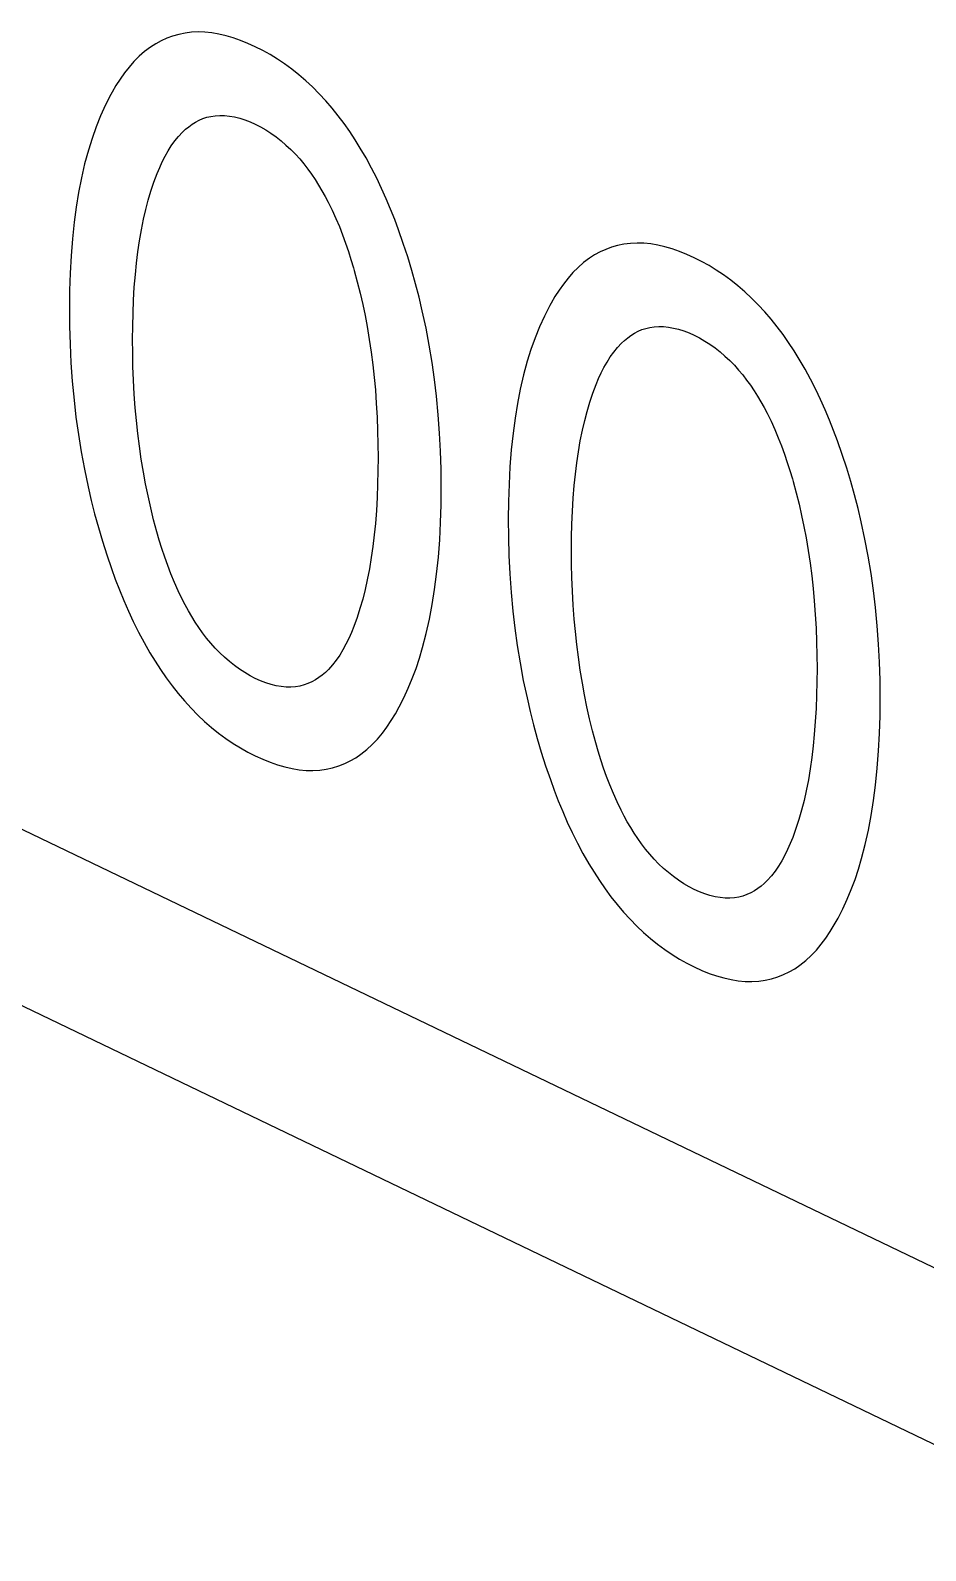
# Model space of a CAD drawing. Extents: x 0 to 420, y 0 to 297.
# Drawn here: x 196.41 to 198.229, y 119.62 to 122.707 of the extents above; entities that cross this region are included whole.
import ezdxf

# ---------------------------------------------------------------- set-up
doc = ezdxf.new("R2010")
doc.units = 0
doc.header["$LTSCALE"] = 23.1
doc.layers.add('40000_ISO', color=7, linetype='CONTINUOUS')

msp = doc.modelspace()

# ---------------------------------------------------------------- linework, layer by layer
at = {"layer": '40000_ISO', "color": 7, "linetype": 'CONTINUOUS'}
for p, q in [((151.239, 142.7894), (204.6505, 117.1157)), ((151.4456, 142.3318), (204.8571, 116.6581)), ((196.6758, 122.6859), (196.6648, 122.6798)), ((196.6872, 122.6911), (196.6758, 122.6859)), ((196.6992, 122.6955), (196.6872, 122.6911)), ((196.7116, 122.6991), (196.6992, 122.6955)), ((196.7244, 122.7017), (196.7116, 122.6991)), ((196.7376, 122.7033), (196.7244, 122.7017)), ((196.7512, 122.7039), (196.7376, 122.7033)), ((196.7649, 122.7034), (196.7512, 122.7039)), ((196.7789, 122.702), (196.7649, 122.7034)), ((196.7932, 122.6995), (196.7789, 122.702)), ((196.8077, 122.6962), (196.7932, 122.6995)), ((196.8225, 122.6919), (196.8077, 122.6962)), ((196.8373, 122.6867), (196.8225, 122.6919)), ((196.8522, 122.6807), (196.8373, 122.6867)), ((196.6312, 122.6545), (196.6207, 122.644)), ((196.6424, 122.6642), (196.6312, 122.6545)), ((196.6543, 122.6731), (196.6424, 122.6642)), ((196.6648, 122.6798), (196.6543, 122.6731)), ((196.8672, 122.6739), (196.8522, 122.6807)), ((196.8822, 122.6663), (196.8672, 122.6739)), ((196.8972, 122.658), (196.8822, 122.6663)), ((196.9121, 122.6488), (196.8972, 122.658)), ((196.6107, 122.6327), (196.6014, 122.6207)), ((196.6207, 122.644), (196.6107, 122.6327)), ((196.9268, 122.639), (196.9121, 122.6488)), ((196.9414, 122.6283), (196.9268, 122.639)), ((196.9557, 122.617), (196.9414, 122.6283)), ((196.5841, 122.5951), (196.5762, 122.5816)), ((196.5925, 122.6082), (196.5841, 122.5951)), ((196.6014, 122.6207), (196.5925, 122.6082)), ((196.9698, 122.605), (196.9557, 122.617)), ((196.9835, 122.5922), (196.9698, 122.605)), ((196.9971, 122.5785), (196.9835, 122.5922)), ((196.5736, 122.5768), (196.5627, 122.5557)), ((196.5762, 122.5816), (196.5736, 122.5768)), ((197.0104, 122.5642), (196.9971, 122.5785)), ((197.0232, 122.5493), (197.0104, 122.5642)), ((196.5528, 122.5338), (196.5437, 122.5112)), ((196.5627, 122.5557), (196.5528, 122.5338)), ((196.7608, 122.528), (196.7688, 122.5306)), ((196.7688, 122.5306), (196.7771, 122.5326)), ((196.7771, 122.5326), (196.7858, 122.5339)), ((196.7858, 122.5339), (196.7952, 122.5345)), ((196.7952, 122.5345), (196.8049, 122.5342)), ((196.8049, 122.5342), (196.8149, 122.5331)), ((196.8149, 122.5331), (196.8251, 122.5313)), ((196.8251, 122.5313), (196.8355, 122.5287)), ((197.0356, 122.5338), (197.0232, 122.5493)), ((197.0475, 122.5179), (197.0356, 122.5338)), ((196.5437, 122.5112), (196.5355, 122.4879)), ((196.7112, 122.4919), (196.7194, 122.5006)), ((196.7194, 122.5006), (196.7255, 122.5063)), ((196.7255, 122.5063), (196.7319, 122.5116)), ((196.7319, 122.5116), (196.7387, 122.5164)), ((196.7387, 122.5164), (196.7457, 122.5208)), ((196.7457, 122.5208), (196.7531, 122.5247)), ((196.7531, 122.5247), (196.7608, 122.528)), ((196.8355, 122.5287), (196.846, 122.5254)), ((196.846, 122.5254), (196.8566, 122.5213)), ((196.8566, 122.5213), (196.8672, 122.5165)), ((196.8672, 122.5165), (196.8779, 122.5111)), ((196.8779, 122.5111), (196.8885, 122.5049)), ((196.8885, 122.5049), (196.899, 122.4982)), ((197.059, 122.5017), (197.0475, 122.5179)), ((197.07, 122.4851), (197.059, 122.5017)), ((196.5355, 122.4879), (196.528, 122.464)), ((196.69, 122.4623), (196.6965, 122.4727)), ((196.6965, 122.4727), (196.7036, 122.4826)), ((196.7036, 122.4826), (196.7112, 122.4919)), ((196.899, 122.4982), (196.9093, 122.4908)), ((196.9093, 122.4908), (196.9195, 122.4828)), ((196.9195, 122.4828), (196.9295, 122.4743)), ((196.9295, 122.4743), (196.9392, 122.4652)), ((197.0805, 122.4682), (197.07, 122.4851)), ((197.0923, 122.448), (197.0805, 122.4682)), ((196.528, 122.464), (196.5204, 122.4361)), ((196.6729, 122.4285), (196.6782, 122.4401)), ((196.6782, 122.4401), (196.6839, 122.4514)), ((196.6839, 122.4514), (196.69, 122.4623)), ((196.9392, 122.4652), (196.9486, 122.4557)), ((196.9486, 122.4557), (196.9573, 122.446)), ((196.9573, 122.446), (196.9656, 122.436)), ((197.1034, 122.4275), (197.0923, 122.448)), ((196.5138, 122.4074), (196.508, 122.3782)), ((196.5204, 122.4361), (196.5138, 122.4074)), ((196.6612, 122.3989), (196.6679, 122.4166)), ((196.6679, 122.4166), (196.6729, 122.4285)), ((196.9656, 122.436), (196.9736, 122.4256)), ((196.9736, 122.4256), (196.9813, 122.415)), ((196.9813, 122.415), (196.9887, 122.404)), ((197.1139, 122.4068), (197.1034, 122.4275)), ((197.1238, 122.386), (197.1139, 122.4068)), ((196.508, 122.3782), (196.5032, 122.3483)), ((196.6496, 122.3621), (196.6551, 122.3807)), ((196.6551, 122.3807), (196.6612, 122.3989)), ((196.9887, 122.404), (196.9958, 122.3928)), ((196.9958, 122.3928), (197.0025, 122.3815)), ((197.0025, 122.3815), (197.0089, 122.37)), ((197.1332, 122.3651), (197.1238, 122.386)), ((196.5032, 122.3483), (196.4991, 122.3179)), ((196.6446, 122.3432), (196.6496, 122.3621)), ((197.0089, 122.37), (197.015, 122.3585)), ((197.015, 122.3585), (197.0232, 122.3419)), ((197.142, 122.3441), (197.1332, 122.3651)), ((196.4991, 122.3179), (196.4955, 122.2839)), ((196.6357, 122.302), (196.6401, 122.3238)), ((196.6401, 122.3238), (196.6446, 122.3432)), ((197.0232, 122.3419), (197.0308, 122.3253)), ((197.0308, 122.3253), (197.0379, 122.3086)), ((197.1503, 122.323), (197.142, 122.3441)), ((197.1582, 122.3019), (197.1503, 122.323)), ((196.4955, 122.2839), (196.4928, 122.2494)), ((196.6319, 122.2799), (196.6357, 122.302)), ((197.0379, 122.3086), (197.0445, 122.2919)), ((197.0445, 122.2919), (197.0506, 122.2752)), ((197.1678, 122.2744), (197.1582, 122.3019)), ((196.6258, 122.2346), (196.6286, 122.2574)), ((196.6286, 122.2574), (196.6319, 122.2799)), ((197.0506, 122.2752), (197.0562, 122.2584)), ((197.0562, 122.2584), (197.0615, 122.2417)), ((197.1768, 122.247), (197.1678, 122.2744)), ((197.5674, 122.2573), (197.5564, 122.2512)), ((197.5789, 122.2625), (197.5674, 122.2573)), ((197.5908, 122.2669), (197.5789, 122.2625)), ((197.6032, 122.2705), (197.5908, 122.2669)), ((197.616, 122.2731), (197.6032, 122.2705)), ((197.6293, 122.2747), (197.616, 122.2731)), ((197.6429, 122.2753), (197.6293, 122.2747)), ((197.6566, 122.2748), (197.6429, 122.2753)), ((197.6706, 122.2734), (197.6566, 122.2748)), ((197.6849, 122.2709), (197.6706, 122.2734)), ((197.6994, 122.2676), (197.6849, 122.2709)), ((197.7141, 122.2633), (197.6994, 122.2676)), ((197.729, 122.2581), (197.7141, 122.2633)), ((197.7439, 122.2521), (197.729, 122.2581)), ((197.7589, 122.2453), (197.7439, 122.2521)), ((196.4928, 122.2494), (196.4909, 122.2144)), ((196.6235, 122.2115), (196.6258, 122.2346)), ((197.0615, 122.2417), (197.0665, 122.225)), ((197.0665, 122.225), (197.0681, 122.2194)), ((197.1852, 122.2196), (197.1768, 122.247)), ((197.5229, 122.2259), (197.5123, 122.2154)), ((197.5341, 122.2356), (197.5229, 122.2259)), ((197.5459, 122.2445), (197.5341, 122.2356)), ((197.5564, 122.2512), (197.5459, 122.2445)), ((197.7739, 122.2377), (197.7589, 122.2453)), ((197.7889, 122.2294), (197.7739, 122.2377)), ((197.8037, 122.2202), (197.7889, 122.2294)), ((196.4909, 122.2144), (196.4898, 122.1791)), ((196.6214, 122.1856), (196.6235, 122.2115)), ((197.0681, 122.2194), (197.0744, 122.1964)), ((197.0744, 122.1964), (197.0801, 122.1736)), ((197.1928, 122.1923), (197.1852, 122.2196)), ((197.1999, 122.1651), (197.1928, 122.1923)), ((197.493, 122.1921), (197.4842, 122.1796)), ((197.5024, 122.2041), (197.493, 122.1921)), ((197.5123, 122.2154), (197.5024, 122.2041)), ((197.8185, 122.2104), (197.8037, 122.2202)), ((197.833, 122.1997), (197.8185, 122.2104)), ((197.8474, 122.1884), (197.833, 122.1997)), ((196.4898, 122.1791), (196.4894, 122.1433)), ((196.6188, 122.1331), (196.6198, 122.1595)), ((196.6198, 122.1595), (196.6214, 122.1856)), ((197.0801, 122.1736), (197.0853, 122.1508)), ((197.2064, 122.1379), (197.1999, 122.1651)), ((197.4758, 122.1665), (197.4679, 122.153)), ((197.4842, 122.1796), (197.4758, 122.1665)), ((197.8614, 122.1764), (197.8474, 122.1884)), ((197.8751, 122.1636), (197.8614, 122.1764)), ((197.8888, 122.1499), (197.8751, 122.1636)), ((196.4894, 122.1433), (196.4898, 122.1066)), ((196.6181, 122.1064), (196.6188, 122.1331)), ((197.0853, 122.1508), (197.09, 122.1281)), ((197.214, 122.1027), (197.2064, 122.1379)), ((197.4652, 122.1482), (197.4544, 122.1271)), ((197.4679, 122.153), (197.4652, 122.1482)), ((197.902, 122.1356), (197.8888, 122.1499)), ((197.9148, 122.1207), (197.902, 122.1356)), ((196.4898, 122.1066), (196.4908, 122.0696)), ((196.6179, 122.0796), (196.6181, 122.1064)), ((197.09, 122.1281), (197.0943, 122.1055)), ((197.0943, 122.1055), (197.0987, 122.0795)), ((197.2206, 122.0677), (197.214, 122.1027)), ((197.4445, 122.1052), (197.4354, 122.0826)), ((197.4544, 122.1271), (197.4445, 122.1052)), ((197.6447, 122.0961), (197.6524, 122.0994)), ((197.6524, 122.0994), (197.6605, 122.102)), ((197.6605, 122.102), (197.6688, 122.104)), ((197.6688, 122.104), (197.6775, 122.1053)), ((197.6775, 122.1053), (197.6869, 122.1059)), ((197.6869, 122.1059), (197.6966, 122.1056)), ((197.6966, 122.1056), (197.7065, 122.1045)), ((197.7065, 122.1045), (197.7167, 122.1027)), ((197.7167, 122.1027), (197.7271, 122.1001)), ((197.7271, 122.1001), (197.7376, 122.0968)), ((197.9272, 122.1052), (197.9148, 122.1207)), ((197.9392, 122.0893), (197.9272, 122.1052)), ((196.4908, 122.0696), (196.4927, 122.0322)), ((196.6181, 122.0521), (196.6179, 122.0796)), ((197.0987, 122.0795), (197.1025, 122.0537)), ((197.2264, 122.0329), (197.2206, 122.0677)), ((197.4354, 122.0826), (197.4271, 122.0594)), ((197.6028, 122.0633), (197.611, 122.072)), ((197.611, 122.072), (197.6171, 122.0777)), ((197.6171, 122.0777), (197.6236, 122.083)), ((197.6236, 122.083), (197.6303, 122.0878)), ((197.6303, 122.0878), (197.6374, 122.0922)), ((197.6374, 122.0922), (197.6447, 122.0961)), ((197.7376, 122.0968), (197.7482, 122.0927)), ((197.7482, 122.0927), (197.7589, 122.0879)), ((197.7589, 122.0879), (197.7695, 122.0825)), ((197.7695, 122.0825), (197.7801, 122.0763)), ((197.7801, 122.0763), (197.7906, 122.0696)), ((197.7906, 122.0696), (197.801, 122.0622)), ((197.9506, 122.0731), (197.9392, 122.0893)), ((197.9616, 122.0565), (197.9506, 122.0731)), ((196.6187, 122.0245), (196.6181, 122.0521)), ((197.1025, 122.0537), (197.1058, 122.028)), ((197.4271, 122.0594), (197.4197, 122.0354)), ((197.5816, 122.0337), (197.5882, 122.0441)), ((197.5882, 122.0441), (197.5952, 122.054)), ((197.5952, 122.054), (197.6028, 122.0633)), ((197.801, 122.0622), (197.8112, 122.0542)), ((197.8112, 122.0542), (197.8212, 122.0457)), ((197.8212, 122.0457), (197.8309, 122.0366)), ((197.8309, 122.0366), (197.8403, 122.0271)), ((197.9721, 122.0396), (197.9616, 122.0565)), ((197.984, 122.0194), (197.9721, 122.0396)), ((196.4927, 122.0322), (196.4954, 121.9945)), ((196.6198, 121.9967), (196.6187, 122.0245)), ((197.1058, 122.028), (197.1086, 122.0025)), ((197.2313, 121.9983), (197.2264, 122.0329)), ((197.4121, 122.0075), (197.4054, 121.9788)), ((197.4197, 122.0354), (197.4121, 122.0075)), ((197.5645, 121.9999), (197.5698, 122.0115)), ((197.5698, 122.0115), (197.5755, 122.0228)), ((197.5755, 122.0228), (197.5816, 122.0337)), ((197.8403, 122.0271), (197.8489, 122.0174)), ((197.8489, 122.0174), (197.8573, 122.0074)), ((197.8573, 122.0074), (197.8653, 121.997)), ((197.9951, 121.9989), (197.984, 122.0194)), ((196.4954, 121.9945), (196.4989, 121.9564)), ((196.6213, 121.9687), (196.6198, 121.9967)), ((197.1086, 122.0025), (197.111, 121.9771)), ((197.111, 121.9771), (197.113, 121.9493)), ((197.2353, 121.964), (197.2313, 121.9983)), ((197.4054, 121.9788), (197.3997, 121.9496)), ((197.5529, 121.9703), (197.5596, 121.988)), ((197.5596, 121.988), (197.5645, 121.9999)), ((197.8653, 121.997), (197.873, 121.9864)), ((197.873, 121.9864), (197.8804, 121.9754)), ((197.8804, 121.9754), (197.8874, 121.9643)), ((198.0056, 121.9782), (197.9951, 121.9989)), ((198.0155, 121.9574), (198.0056, 121.9782)), ((196.4989, 121.9564), (196.5029, 121.9216)), ((196.6234, 121.9404), (196.6213, 121.9687)), ((197.113, 121.9493), (197.1146, 121.9216)), ((197.2389, 121.9266), (197.2353, 121.964)), ((197.3997, 121.9496), (197.3948, 121.9197)), ((197.5413, 121.9335), (197.5468, 121.9521)), ((197.5468, 121.9521), (197.5529, 121.9703)), ((197.8874, 121.9643), (197.8942, 121.9529)), ((197.8942, 121.9529), (197.9006, 121.9414)), ((198.0248, 121.9365), (198.0155, 121.9574)), ((196.5029, 121.9216), (196.5077, 121.8866)), ((196.6257, 121.9147), (196.6234, 121.9404)), ((196.6285, 121.8888), (196.6257, 121.9147)), ((197.1146, 121.9216), (197.1157, 121.8942)), ((197.2416, 121.8894), (197.2389, 121.9266)), ((197.3948, 121.9197), (197.3907, 121.8893)), ((197.5318, 121.8952), (197.5363, 121.9146)), ((197.5363, 121.9146), (197.5413, 121.9335)), ((197.9006, 121.9414), (197.9067, 121.9299)), ((197.9067, 121.9299), (197.9149, 121.9133)), ((197.9149, 121.9133), (197.9225, 121.8967)), ((198.0336, 121.9155), (198.0248, 121.9365)), ((198.042, 121.8944), (198.0336, 121.9155)), ((196.5077, 121.8866), (196.5134, 121.8513)), ((196.6317, 121.8628), (196.6285, 121.8888)), ((197.1157, 121.8942), (197.1163, 121.867)), ((197.2435, 121.8527), (197.2416, 121.8894)), ((197.3907, 121.8893), (197.3871, 121.8553)), ((197.5274, 121.8734), (197.5318, 121.8952)), ((197.9225, 121.8967), (197.9296, 121.88)), ((198.0498, 121.8733), (198.042, 121.8944)), ((196.5134, 121.8513), (196.5199, 121.8158)), ((196.6355, 121.8366), (196.6317, 121.8628)), ((197.1163, 121.867), (197.1165, 121.8399)), ((197.2446, 121.8162), (197.2435, 121.8527)), ((197.3871, 121.8553), (197.3844, 121.8208)), ((197.5203, 121.8288), (197.5236, 121.8513)), ((197.5236, 121.8513), (197.5274, 121.8734)), ((197.9296, 121.88), (197.9361, 121.8633)), ((197.9361, 121.8633), (197.9422, 121.8466)), ((198.0595, 121.8458), (198.0498, 121.8733)), ((196.6398, 121.8102), (196.6355, 121.8366)), ((197.1165, 121.8399), (197.1163, 121.8127)), ((197.3844, 121.8208), (197.3826, 121.7858)), ((197.5175, 121.806), (197.5203, 121.8288)), ((197.9422, 121.8466), (197.9479, 121.8298)), ((197.9479, 121.8298), (197.9532, 121.8131)), ((198.0685, 121.8184), (198.0595, 121.8458)), ((196.5199, 121.8158), (196.5274, 121.7801)), ((196.6442, 121.7862), (196.6398, 121.8102)), ((197.1163, 121.8127), (197.1157, 121.7856)), ((197.245, 121.7801), (197.2446, 121.8162)), ((197.5151, 121.7829), (197.5175, 121.806)), ((197.9532, 121.8131), (197.9582, 121.7964)), ((197.9582, 121.7964), (197.9598, 121.7908)), ((197.9598, 121.7908), (197.966, 121.7678)), ((198.0768, 121.791), (198.0685, 121.8184)), ((198.0845, 121.7637), (198.0768, 121.791)), ((196.5274, 121.7801), (196.5338, 121.7527)), ((196.6492, 121.762), (196.6442, 121.7862)), ((196.6546, 121.7378), (196.6492, 121.762)), ((197.1146, 121.7588), (197.1131, 121.7323)), ((197.1157, 121.7856), (197.1146, 121.7588)), ((197.2447, 121.7438), (197.245, 121.7801)), ((197.3826, 121.7858), (197.3815, 121.7505)), ((197.5131, 121.757), (197.5151, 121.7829)), ((197.966, 121.7678), (197.9717, 121.745)), ((198.0916, 121.7365), (198.0845, 121.7637)), ((196.5338, 121.7527), (196.5407, 121.7252)), ((196.6606, 121.7134), (196.6546, 121.7378)), ((197.1131, 121.7323), (197.111, 121.706)), ((197.2436, 121.7079), (197.2447, 121.7438)), ((197.3815, 121.7505), (197.3811, 121.7147)), ((197.5104, 121.7045), (197.5115, 121.7309)), ((197.5115, 121.7309), (197.5131, 121.757)), ((197.9717, 121.745), (197.9769, 121.7222)), ((198.0981, 121.7093), (198.0916, 121.7365)), ((196.5407, 121.7252), (196.5483, 121.6975)), ((196.5483, 121.6975), (196.5565, 121.6699)), ((196.6672, 121.6889), (196.6606, 121.7134)), ((197.111, 121.706), (197.1087, 121.6825)), ((197.2417, 121.6724), (197.2436, 121.7079)), ((197.3811, 121.7147), (197.3814, 121.678)), ((197.5098, 121.6778), (197.5104, 121.7045)), ((197.9769, 121.7222), (197.9817, 121.6995)), ((197.9817, 121.6995), (197.9859, 121.6769)), ((198.1057, 121.6741), (198.0981, 121.7093)), ((196.5565, 121.6699), (196.5653, 121.6421)), ((196.6722, 121.6718), (196.6672, 121.6889)), ((196.6775, 121.6547), (196.6722, 121.6718)), ((197.1087, 121.6825), (197.106, 121.6593)), ((197.239, 121.6374), (197.2417, 121.6724)), ((197.3814, 121.678), (197.3825, 121.641)), ((197.5096, 121.651), (197.5098, 121.6778)), ((197.9859, 121.6769), (197.9903, 121.6509)), ((198.1123, 121.6391), (198.1057, 121.6741)), ((196.5653, 121.6421), (196.5749, 121.6143)), ((196.6831, 121.6376), (196.6775, 121.6547)), ((196.6892, 121.6204), (196.6831, 121.6376)), ((197.1027, 121.6364), (197.0989, 121.6138)), ((197.106, 121.6593), (197.1027, 121.6364)), ((197.2355, 121.6028), (197.239, 121.6374)), ((197.3825, 121.641), (197.3844, 121.6036)), ((197.5098, 121.6235), (197.5096, 121.651)), ((197.9903, 121.6509), (197.9942, 121.6251)), ((198.118, 121.6043), (198.1123, 121.6391)), ((196.5749, 121.6143), (196.5827, 121.5927)), ((196.6958, 121.6033), (196.6892, 121.6204)), ((197.0989, 121.6138), (197.0946, 121.5916)), ((197.5104, 121.5959), (197.5098, 121.6235)), ((197.9942, 121.6251), (197.9975, 121.5994)), ((198.1229, 121.5697), (198.118, 121.6043)), ((196.5827, 121.5927), (196.5911, 121.5711)), ((196.7029, 121.5862), (196.6958, 121.6033)), ((196.7105, 121.5691), (196.7029, 121.5862)), ((197.0946, 121.5916), (197.0902, 121.5718)), ((197.2315, 121.5719), (197.2355, 121.6028)), ((197.3844, 121.6036), (197.387, 121.5659)), ((197.5114, 121.5681), (197.5104, 121.5959)), ((197.9975, 121.5994), (198.0003, 121.5739)), ((198.0003, 121.5739), (198.0026, 121.5485)), ((196.5911, 121.5711), (196.5999, 121.5495)), ((196.5999, 121.5495), (196.6093, 121.528)), ((196.7188, 121.5521), (196.7105, 121.5691)), ((196.7249, 121.5403), (196.7188, 121.5521)), ((197.0853, 121.5524), (197.0798, 121.5334)), ((197.0902, 121.5718), (197.0853, 121.5524)), ((197.2267, 121.5415), (197.2315, 121.5719)), ((197.387, 121.5659), (197.3906, 121.5278)), ((197.513, 121.5401), (197.5114, 121.5681)), ((198.0026, 121.5485), (198.0047, 121.5207)), ((198.127, 121.5354), (198.1229, 121.5697)), ((196.6093, 121.528), (196.6193, 121.5066)), ((196.7313, 121.5286), (196.7249, 121.5403)), ((196.738, 121.5171), (196.7313, 121.5286)), ((196.7451, 121.5057), (196.738, 121.5171)), ((197.0738, 121.5148), (197.0672, 121.4967)), ((197.0798, 121.5334), (197.0738, 121.5148)), ((197.2145, 121.4824), (197.221, 121.5116)), ((197.221, 121.5116), (197.2267, 121.5415)), ((197.3906, 121.5278), (197.3946, 121.493)), ((197.515, 121.5118), (197.513, 121.5401)), ((197.5174, 121.4861), (197.515, 121.5118)), ((198.0047, 121.5207), (198.0062, 121.493)), ((198.1306, 121.498), (198.127, 121.5354)), ((196.6193, 121.5066), (196.6298, 121.4853)), ((196.6298, 121.4853), (196.6411, 121.4642)), ((196.7525, 121.4945), (196.7451, 121.5057)), ((196.7602, 121.4836), (196.7525, 121.4945)), ((196.7683, 121.473), (196.7602, 121.4836)), ((197.0623, 121.4843), (197.057, 121.4723)), ((197.0672, 121.4967), (197.0623, 121.4843)), ((197.207, 121.4538), (197.2145, 121.4824)), ((197.3946, 121.493), (197.3994, 121.458)), ((197.5201, 121.4602), (197.5174, 121.4861)), ((198.0062, 121.493), (198.0073, 121.4656)), ((198.1333, 121.4608), (198.1306, 121.498)), ((196.6411, 121.4642), (196.653, 121.4434)), ((196.7767, 121.4627), (196.7683, 121.473)), ((196.7854, 121.4529), (196.7767, 121.4627)), ((196.7948, 121.4432), (196.7854, 121.4529)), ((197.0452, 121.4493), (197.0386, 121.4385)), ((197.0513, 121.4606), (197.0452, 121.4493)), ((197.057, 121.4723), (197.0513, 121.4606)), ((197.2007, 121.4325), (197.207, 121.4538)), ((197.3994, 121.458), (197.405, 121.4227)), ((197.5234, 121.4342), (197.5201, 121.4602)), ((198.0073, 121.4656), (198.008, 121.4384)), ((198.1352, 121.4241), (198.1333, 121.4608)), ((196.653, 121.4434), (196.6635, 121.4262)), ((196.6635, 121.4262), (196.6745, 121.4092)), ((196.8046, 121.434), (196.7948, 121.4432)), ((196.8146, 121.4253), (196.8046, 121.434)), ((196.8248, 121.4172), (196.8146, 121.4253)), ((197.0239, 121.4185), (197.0157, 121.4094)), ((197.0315, 121.4282), (197.0239, 121.4185)), ((197.0386, 121.4385), (197.0315, 121.4282)), ((197.1937, 121.4116), (197.2007, 121.4325)), ((197.405, 121.4227), (197.4116, 121.3872)), ((197.5272, 121.408), (197.5234, 121.4342)), ((198.008, 121.4384), (198.0082, 121.4113)), ((198.1363, 121.3876), (198.1352, 121.4241)), ((196.6745, 121.4092), (196.686, 121.3926)), ((196.686, 121.3926), (196.698, 121.3764)), ((196.8353, 121.4097), (196.8248, 121.4172)), ((196.8458, 121.4029), (196.8353, 121.4097)), ((196.8565, 121.3967), (196.8458, 121.4029)), ((196.8672, 121.3911), (196.8565, 121.3967)), ((196.8779, 121.3863), (196.8672, 121.3911)), ((196.9893, 121.3883), (196.9819, 121.3842)), ((196.9964, 121.3929), (196.9893, 121.3883)), ((197.0031, 121.398), (196.9964, 121.3929)), ((197.0096, 121.4035), (197.0031, 121.398)), ((197.0157, 121.4094), (197.0096, 121.4035)), ((197.1779, 121.3713), (197.1861, 121.3912)), ((197.1861, 121.3912), (197.1937, 121.4116)), ((197.5315, 121.3816), (197.5272, 121.408)), ((198.0082, 121.4113), (198.008, 121.3841)), ((198.1366, 121.3515), (198.1363, 121.3876)), ((196.698, 121.3764), (196.7105, 121.3605)), ((196.7105, 121.3605), (196.7234, 121.3453)), ((196.8886, 121.3823), (196.8779, 121.3863)), ((196.8992, 121.379), (196.8886, 121.3823)), ((196.9096, 121.3764), (196.8992, 121.379)), ((196.9199, 121.3747), (196.9096, 121.3764)), ((196.9299, 121.3737), (196.9199, 121.3747)), ((196.9396, 121.3736), (196.9299, 121.3737)), ((196.949, 121.3742), (196.9396, 121.3736)), ((196.9578, 121.3757), (196.949, 121.3742)), ((196.9662, 121.3778), (196.9578, 121.3757)), ((196.9742, 121.3807), (196.9662, 121.3778)), ((196.9819, 121.3842), (196.9742, 121.3807)), ((197.1691, 121.352), (197.1779, 121.3713)), ((197.4116, 121.3872), (197.4191, 121.3515)), ((197.5359, 121.3576), (197.5315, 121.3816)), ((197.5408, 121.3334), (197.5359, 121.3576)), ((198.0074, 121.357), (198.0063, 121.3302)), ((198.008, 121.3841), (198.0074, 121.357)), ((196.7234, 121.3453), (196.7367, 121.3306)), ((196.7367, 121.3306), (196.7505, 121.3165)), ((197.1517, 121.3192), (197.1596, 121.3332)), ((197.1596, 121.3332), (197.1691, 121.352)), ((197.4191, 121.3515), (197.4254, 121.3241)), ((197.5463, 121.3092), (197.5408, 121.3334)), ((198.0063, 121.3302), (198.0047, 121.3037)), ((198.1363, 121.3152), (198.1366, 121.3515)), ((196.7505, 121.3165), (196.7642, 121.3036)), ((196.7642, 121.3036), (196.7783, 121.2914)), ((197.1346, 121.2924), (197.1434, 121.3056)), ((197.1434, 121.3056), (197.1517, 121.3192)), ((197.4254, 121.3241), (197.4324, 121.2966)), ((197.4324, 121.2966), (197.4399, 121.2689)), ((197.5523, 121.2848), (197.5463, 121.3092)), ((198.0047, 121.3037), (198.0027, 121.2774)), ((198.1352, 121.2793), (198.1363, 121.3152)), ((196.7783, 121.2914), (196.7927, 121.2799)), ((196.7927, 121.2799), (196.8073, 121.2691)), ((196.8073, 121.2691), (196.8221, 121.2591)), ((197.1048, 121.257), (197.1154, 121.2681)), ((197.1154, 121.2681), (197.1253, 121.2799)), ((197.1253, 121.2799), (197.1346, 121.2924)), ((197.4399, 121.2689), (197.4481, 121.2413)), ((197.5589, 121.2603), (197.5523, 121.2848)), ((198.0027, 121.2774), (198.0004, 121.2539)), ((198.1334, 121.2438), (198.1352, 121.2793)), ((196.8221, 121.2591), (196.837, 121.2499)), ((196.837, 121.2499), (196.8521, 121.2414)), ((196.8521, 121.2414), (196.8672, 121.2337)), ((196.8672, 121.2337), (196.8824, 121.2269)), ((197.0712, 121.2302), (197.0817, 121.2373)), ((197.0817, 121.2373), (197.0936, 121.2467)), ((197.0936, 121.2467), (197.1048, 121.257)), ((197.4481, 121.2413), (197.457, 121.2135)), ((197.5638, 121.2432), (197.5589, 121.2603)), ((197.5691, 121.2261), (197.5638, 121.2432)), ((198.0004, 121.2539), (197.9976, 121.2307)), ((198.1307, 121.2088), (198.1334, 121.2438)), ((196.8824, 121.2269), (196.8975, 121.2208)), ((196.8975, 121.2208), (196.9124, 121.2157)), ((196.9124, 121.2157), (196.9273, 121.2114)), ((196.9273, 121.2114), (196.942, 121.2081)), ((196.942, 121.2081), (196.9564, 121.2058)), ((196.9564, 121.2058), (196.9705, 121.2044)), ((196.9705, 121.2044), (196.9843, 121.2041)), ((196.9843, 121.2041), (196.998, 121.2049)), ((196.998, 121.2049), (197.0114, 121.2068)), ((197.0114, 121.2068), (197.0243, 121.2097)), ((197.0243, 121.2097), (197.0367, 121.2135)), ((197.0367, 121.2135), (197.0487, 121.2183)), ((197.0487, 121.2183), (197.0602, 121.2239)), ((197.0602, 121.2239), (197.0712, 121.2302)), ((197.457, 121.2135), (197.4665, 121.1857)), ((197.5748, 121.209), (197.5691, 121.2261)), ((197.5809, 121.1918), (197.5748, 121.209)), ((197.9944, 121.2078), (197.9906, 121.1852)), ((197.9976, 121.2307), (197.9944, 121.2078)), ((198.1272, 121.1742), (198.1307, 121.2088)), ((197.4665, 121.1857), (197.4744, 121.1641)), ((197.5875, 121.1747), (197.5809, 121.1918)), ((197.5945, 121.1576), (197.5875, 121.1747)), ((197.9906, 121.1852), (197.9863, 121.163)), ((198.1231, 121.1433), (198.1272, 121.1742)), ((197.4744, 121.1641), (197.4827, 121.1425)), ((197.4827, 121.1425), (197.4916, 121.1209)), ((197.6022, 121.1405), (197.5945, 121.1576)), ((197.9818, 121.1432), (197.9769, 121.1238)), ((197.9863, 121.163), (197.9818, 121.1432)), ((198.1183, 121.1129), (198.1231, 121.1433)), ((197.4916, 121.1209), (197.5009, 121.0994)), ((197.6104, 121.1235), (197.6022, 121.1405)), ((197.6165, 121.1117), (197.6104, 121.1235)), ((197.6229, 121.1), (197.6165, 121.1117)), ((197.9769, 121.1238), (197.9715, 121.1048)), ((198.1127, 121.083), (198.1183, 121.1129)), ((197.5009, 121.0994), (197.5109, 121.078)), ((197.6297, 121.0885), (197.6229, 121.1)), ((197.6367, 121.0771), (197.6297, 121.0885)), ((197.9655, 121.0862), (197.9589, 121.0681)), ((197.9715, 121.1048), (197.9655, 121.0862)), ((198.1061, 121.0538), (198.1127, 121.083)), ((197.5109, 121.078), (197.5215, 121.0567)), ((197.5215, 121.0567), (197.5327, 121.0356)), ((197.6441, 121.0659), (197.6367, 121.0771)), ((197.6519, 121.055), (197.6441, 121.0659)), ((197.6599, 121.0444), (197.6519, 121.055)), ((197.9539, 121.0557), (197.9486, 121.0437)), ((197.9589, 121.0681), (197.9539, 121.0557)), ((198.0987, 121.0252), (198.1061, 121.0538)), ((197.5327, 121.0356), (197.5447, 121.0148)), ((197.6683, 121.0341), (197.6599, 121.0444)), ((197.6771, 121.0243), (197.6683, 121.0341)), ((197.6865, 121.0146), (197.6771, 121.0243)), ((197.9368, 121.0207), (197.9303, 121.0099)), ((197.9429, 121.032), (197.9368, 121.0207)), ((197.9486, 121.0437), (197.9429, 121.032)), ((198.0923, 121.0039), (198.0987, 121.0252)), ((197.5447, 121.0148), (197.5552, 120.9976)), ((197.5552, 120.9976), (197.5662, 120.9806)), ((197.6962, 121.0054), (197.6865, 121.0146)), ((197.7062, 120.9967), (197.6962, 121.0054)), ((197.7165, 120.9886), (197.7062, 120.9967)), ((197.7269, 120.9811), (197.7165, 120.9886)), ((197.9156, 120.9899), (197.9073, 120.9808)), ((197.9232, 120.9996), (197.9156, 120.9899)), ((197.9303, 121.0099), (197.9232, 120.9996)), ((198.0854, 120.983), (198.0923, 121.0039)), ((197.5662, 120.9806), (197.5777, 120.964)), ((197.5777, 120.964), (197.5897, 120.9478)), ((197.7375, 120.9743), (197.7269, 120.9811)), ((197.7482, 120.9681), (197.7375, 120.9743)), ((197.7589, 120.9625), (197.7482, 120.9681)), ((197.7696, 120.9578), (197.7589, 120.9625)), ((197.7803, 120.9537), (197.7696, 120.9578)), ((197.8736, 120.9556), (197.8659, 120.9521)), ((197.881, 120.9597), (197.8736, 120.9556)), ((197.8881, 120.9643), (197.881, 120.9597)), ((197.8948, 120.9694), (197.8881, 120.9643)), ((197.9012, 120.9749), (197.8948, 120.9694)), ((197.9073, 120.9808), (197.9012, 120.9749)), ((198.0696, 120.9427), (198.0778, 120.9626)), ((198.0778, 120.9626), (198.0854, 120.983)), ((197.5897, 120.9478), (197.6021, 120.9319)), ((197.6021, 120.9319), (197.615, 120.9167)), ((197.7908, 120.9504), (197.7803, 120.9537)), ((197.8013, 120.9478), (197.7908, 120.9504)), ((197.8115, 120.9461), (197.8013, 120.9478)), ((197.8215, 120.9451), (197.8115, 120.9461)), ((197.8313, 120.945), (197.8215, 120.9451)), ((197.8407, 120.9456), (197.8313, 120.945)), ((197.8494, 120.9471), (197.8407, 120.9456)), ((197.8578, 120.9492), (197.8494, 120.9471)), ((197.8659, 120.9521), (197.8578, 120.9492)), ((198.0607, 120.9234), (198.0696, 120.9427)), ((197.615, 120.9167), (197.6284, 120.902)), ((197.6284, 120.902), (197.6421, 120.8879)), ((198.0434, 120.8906), (198.0512, 120.9046)), ((198.0512, 120.9046), (198.0607, 120.9234)), ((197.6421, 120.8879), (197.6559, 120.875)), ((197.6559, 120.875), (197.6699, 120.8628)), ((197.6699, 120.8628), (197.6843, 120.8513)), ((198.0169, 120.8513), (198.0263, 120.8638)), ((198.0263, 120.8638), (198.0351, 120.877)), ((198.0351, 120.877), (198.0434, 120.8906)), ((197.6843, 120.8513), (197.6989, 120.8405)), ((197.6989, 120.8405), (197.7137, 120.8305)), ((197.9965, 120.8284), (198.007, 120.8395)), ((198.007, 120.8395), (198.0169, 120.8513)), ((197.7137, 120.8305), (197.7287, 120.8213)), ((197.7287, 120.8213), (197.7438, 120.8128)), ((197.7438, 120.8128), (197.7589, 120.8051)), ((197.7589, 120.8051), (197.774, 120.7983)), ((197.9519, 120.7953), (197.9629, 120.8016)), ((197.9629, 120.8016), (197.9734, 120.8087)), ((197.9734, 120.8087), (197.9853, 120.8181)), ((197.9853, 120.8181), (197.9965, 120.8284)), ((197.774, 120.7983), (197.7891, 120.7922)), ((197.7891, 120.7922), (197.8041, 120.7871)), ((197.8041, 120.7871), (197.819, 120.7828)), ((197.819, 120.7828), (197.8336, 120.7795)), ((197.8336, 120.7795), (197.848, 120.7772)), ((197.848, 120.7772), (197.8621, 120.7758)), ((197.8621, 120.7758), (197.8759, 120.7756)), ((197.8759, 120.7756), (197.8897, 120.7763)), ((197.8897, 120.7763), (197.903, 120.7782)), ((197.903, 120.7782), (197.9159, 120.7811)), ((197.9159, 120.7811), (197.9284, 120.7849)), ((197.9284, 120.7849), (197.9404, 120.7897)), ((197.9404, 120.7897), (197.9519, 120.7953))]:
    msp.add_line(p, q, dxfattribs=at)

doc.saveas('drawing.dxf')
